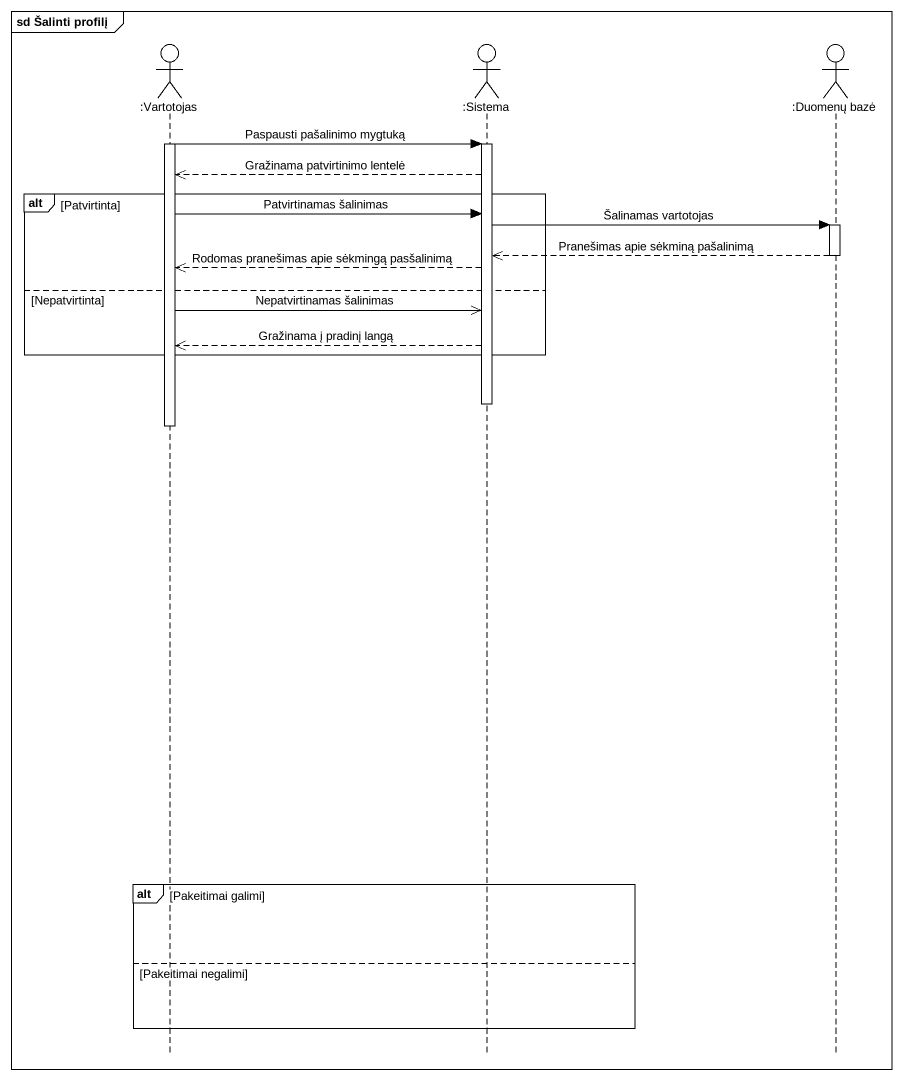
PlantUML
@startuml
mainframe sd Šalinti profilį
hide footbox
actor ":Vartotojas" as Vartotojas
actor ":Sistema" as Sistema
actor ":Duomenų bazė" as Duomenų_bazė

activate Vartotojas
Vartotojas -> Sistema : Paspausti pašalinimo mygtuką
activate Sistema
Sistema -->> Vartotojas : Gražinama patvirtinimo lentelė
alt Patvirtinta
  Vartotojas -> Sistema : Patvirtinamas šalinimas
  Sistema -> Duomenų_bazė : Šalinamas vartotojas
  activate Duomenų_bazė
  Duomenų_bazė -->> Sistema : Pranešimas apie sėkminą pašalinimą
  deactivate Duomenų_bazė
  Sistema -->> Vartotojas : Rodomas pranešimas apie sėkmingą pasšalinimą
else Nepatvirtinta
  Vartotojas ->> Sistema : Nepatvirtinamas šalinimas
  Sistema -->> Vartotojas : Gražinama į pradinį langą
end
deactivate Sistema
deactivate Vartotojas
alt Pakeitimai galimi
else Pakeitimai negalimi
end
@enduml
